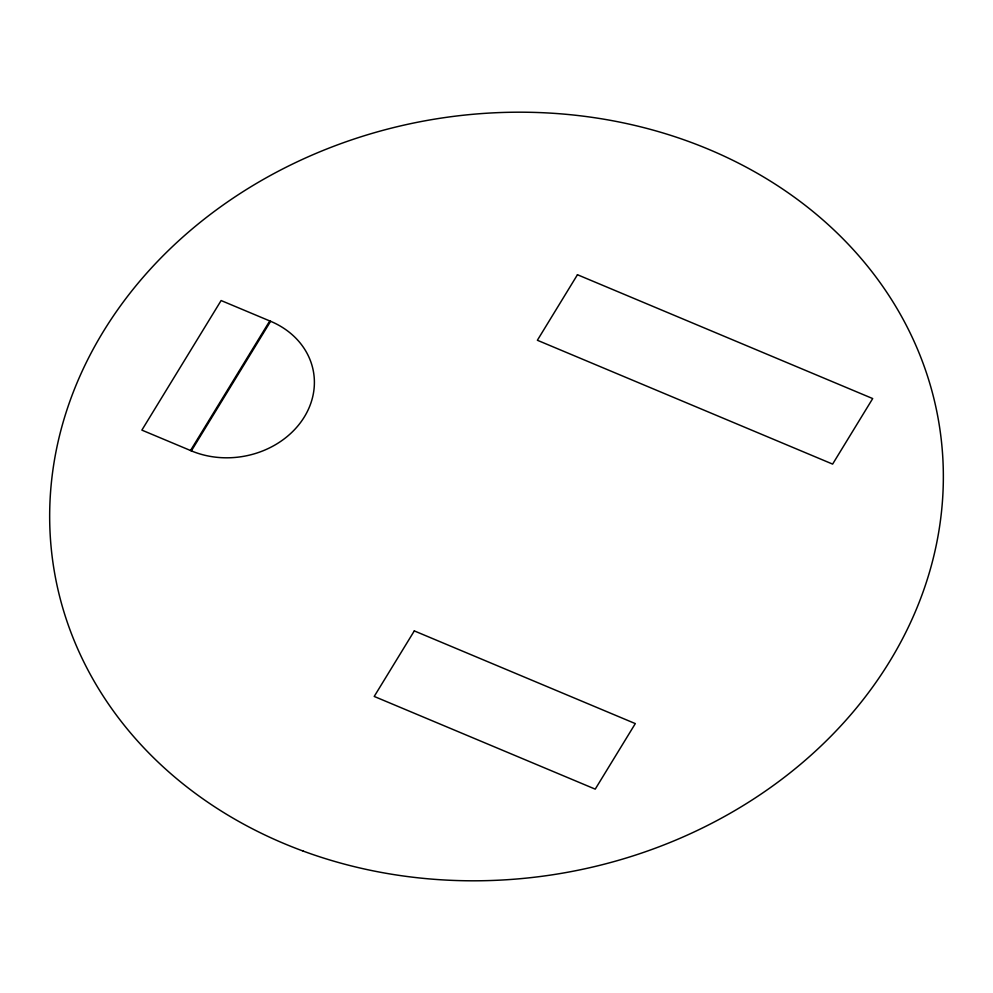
<?xml version="1.0" encoding="UTF-8"?>
<svg xmlns="http://www.w3.org/2000/svg" width="993" height="993" viewBox="0 0 993 993"><rect width="100%" height="100%" fill="white"/><g stroke="black" fill="none" stroke-linecap="round" stroke-linejoin="round"><path stroke-width="1.49" d="M190.519 450.512L269.761 320.938L221.116 300.544L141.875 430.118L190.519 450.512A83.71 71.372 -9.4 0 0 304.379 416.861A83.71 71.372 -9.4 0 0 269.761 320.938M191.364 450.872L270.617 321.298M577.454 274.726L537.374 340.264L832.618 464.103L872.698 398.565L577.454 274.726M414.304 630.903L374.212 696.441L595.229 789.137L635.309 723.599L414.304 630.903M303.15 851.075A448.488 382.404 -9.4 0 0 942.059 447.57A448.488 382.404 -9.4 0 0 244.29 190.855A448.488 382.404 -9.4 0 0 303.15 851.075"/></g></svg>
